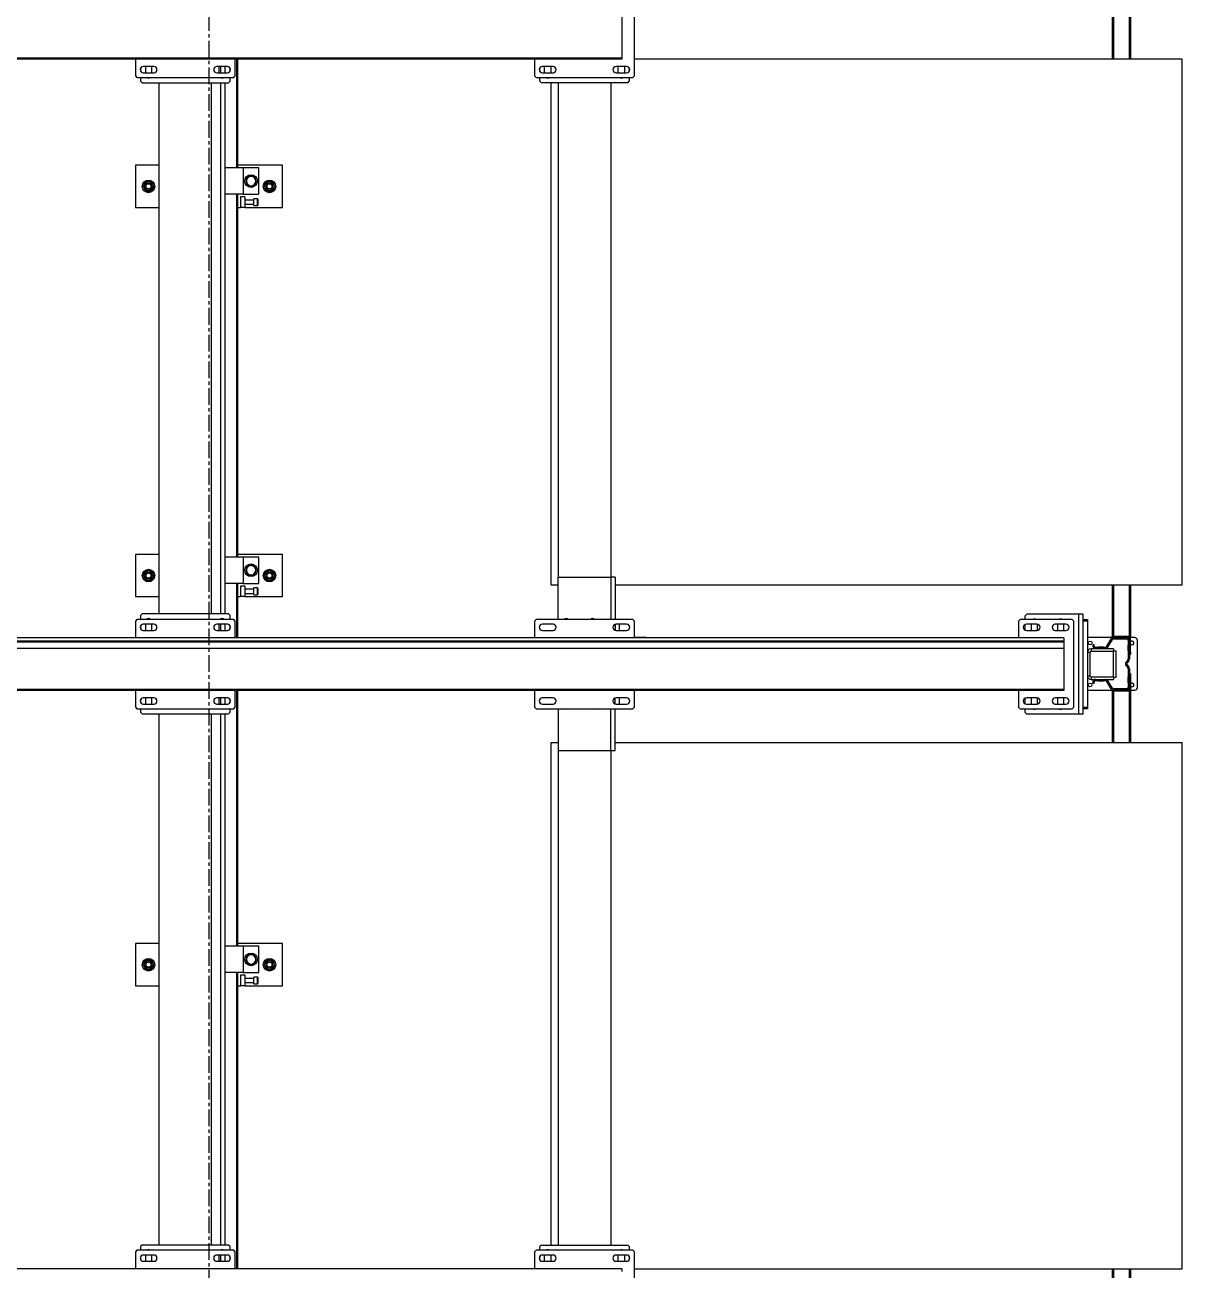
# Model space of a CAD drawing. Header units: millimetres. Extents: x 6622 to 532820, y 3370 to 359312.
# Drawn here: x 458950 to 461150, y 278537 to 280905 of the extents above; entities that cross this region are included whole.
import ezdxf

# ---------------------------------------------------------------- set-up
doc = ezdxf.new("R2010")
doc.units = ezdxf.units.MM
doc.linetypes.add('CENTER', pattern=[50.8, 31.75, -6.35, 6.35, -6.35])

# ---------------------------------------------------------------- blocks, each defined once
blk = doc.blocks.new('A$C6F3A12F4')
at = {"color": 2, "linetype": 'Continuous', "lineweight": 25}
for p, q in [((33785.2, 3700), (33785.2, 2659)), ((34785.2, 3700), (33785.2, 3700)), ((34785.2, 2622.1), (34785.2, 3700)), ((35085.2, 3700), (35085.2, 2622.1)), ((36085.2, 3700), (35085.2, 3700)), ((36085.2, 2659), (36085.2, 3700)), ((33685.2, 3602), (33785.2, 3602)), ((33685.2, 3599.5), (33785.2, 3599.5)), ((34785.2, 3602), (34883.2, 3602)), ((34785.2, 3599.5), (34883.2, 3599.5)), ((34883.2, 3599.5), (34883.2, 3602)), ((34883.2, 3599), (34883.2, 3599.5)), ((34885.2, 3599), (34883.2, 3599)), ((34883.2, 3599), (34883.2, 3572)), ((34885.2, 3610), (34885.2, 3601.8)), ((34885.2, 3599), (34885.2, 3594.5)), ((34886.2, 3602), (34886.2, 3600)), ((34912.2, 3602), (34886.2, 3602)), ((34890.7, 3600), (34886.2, 3600)), ((34980.2, 3615), (34890.2, 3615)), ((34890.7, 3600), (34890.7, 3597.5)), ((34890.7, 3600), (34899.8, 3600)), ((34899.8, 3600), (34899.8, 3597.5)), ((34910.6, 3600), (34899.8, 3600)), ((34910.6, 3600), (34925.8, 3600)), ((34910.6, 3597.5), (34910.6, 3600)), ((34912.2, 3600), (34912.2, 3602)), ((34912.2, 3602), (34917.2, 3602)), ((34917.2, 3602), (34917.2, 3600)), ((34925.8, 3597.5), (34925.8, 3600)), ((34944.6, 3600), (34944.6, 3597.5)), ((34944.6, 3600), (34959.8, 3600)), ((34953.2, 3600), (34953.2, 3602)), ((34953.2, 3602), (34958.2, 3602)), ((34958.2, 3602), (34958.2, 3600)), ((34958.2, 3602), (34984.2, 3602)), ((34959.8, 3600), (34959.8, 3597.5)), ((34970.6, 3600), (34959.8, 3600)), ((34970.6, 3597.5), (34970.6, 3600)), ((34970.6, 3600), (34979.7, 3600)), ((34979.7, 3600), (34984.2, 3600)), ((34979.7, 3597.5), (34979.7, 3600)), ((34984.2, 3600), (34984.2, 3602)), ((34985.2, 3601.8), (34985.2, 3610)), ((34987.2, 3599), (34985.2, 3599)), ((34985.2, 3599), (34985.2, 3594.5)), ((34987.2, 3599.5), (34987.2, 3602)), ((34987.2, 3602), (35085.2, 3602)), ((34987.2, 3599), (34987.2, 3599.5)), ((34987.2, 3599.5), (35085.2, 3599.5)), ((34987.2, 3599), (34987.2, 3572)), ((36085.2, 3602), (36185.2, 3602)), ((36085.2, 3599.5), (36185.2, 3599.5)), ((34887.7, 3594.5), (34885.2, 3594.5)), ((34885.2, 3570.1), (34885.2, 3594.5)), ((34887.7, 3570.1), (34887.7, 3594.5)), ((34890.7, 3597.5), (34899.8, 3597.5)), ((34910.6, 3597.5), (34899.8, 3597.5)), ((34910.6, 3597.5), (34925.8, 3597.5)), ((34929.2, 3598.8), (34927.6, 3596.8)), ((34927.6, 3596.8), (34931.8, 3593.5)), ((34929.2, 3598.8), (34933.3, 3595.5)), ((34931.8, 3593.5), (34933.3, 3595.5)), ((34937.1, 3595.5), (34941.2, 3598.8)), ((34937.1, 3595.5), (34938.6, 3593.5)), ((34938.6, 3593.5), (34942.8, 3596.8)), ((34942.8, 3596.8), (34941.2, 3598.8)), ((34944.6, 3597.5), (34959.8, 3597.5)), ((34970.6, 3597.5), (34959.8, 3597.5)), ((34970.6, 3597.5), (34979.7, 3597.5)), ((34985.2, 3594.5), (34982.7, 3594.5)), ((34982.7, 3594.5), (34982.7, 3570.1)), ((34985.2, 3594.5), (34985.2, 3570.1)), ((33685.2, 3569.5), (33785.2, 3569.5)), ((33685.2, 3567), (33785.2, 3567)), ((34785.2, 3569.5), (34883.2, 3569.5)), ((34785.2, 3567), (34883.2, 3567)), ((34883.2, 3572), (34885.2, 3572)), ((34883.2, 3567), (34883.2, 3572)), ((34885.2, 3567), (34883.2, 3567)), ((34885.2, 3570.1), (34885.2, 3567)), ((34885.2, 3570.1), (34887.7, 3570.1)), ((34885.2, 3567), (34885.2, 3520)), ((34889.1, 3567.5), (34887.8, 3565.4)), ((34901.8, 3556.9), (34887.8, 3565.4)), ((34903.1, 3559), (34889.1, 3567.5)), ((34901.8, 3556.9), (34903.1, 3559)), ((34905.7, 3554.3), (34903.2, 3554.3)), ((34903.2, 3550.3), (34903.2, 3554.3)), ((34905.7, 3550.3), (34905.7, 3554.3)), ((34906.7, 3569.9), (34911.7, 3569.9)), ((34906.7, 3569.9), (34906.7, 3526.9)), ((34910.7, 3569.9), (34910.7, 3574.9)), ((34960.7, 3574.9), (34910.7, 3574.9)), ((34960.7, 3569.9), (34910.7, 3569.9)), ((34911.7, 3569.9), (34911.7, 3526.9)), ((34959.7, 3526.9), (34959.7, 3569.9)), ((34959.7, 3569.9), (34964.7, 3569.9)), ((34960.7, 3569.9), (34960.7, 3574.9)), ((34964.7, 3526.9), (34964.7, 3569.9)), ((34967.2, 3554.3), (34964.7, 3554.3)), ((34967.2, 3554.3), (34967.2, 3550.3)), ((34981.3, 3567.5), (34967.3, 3559)), ((34967.3, 3559), (34968.6, 3556.9)), ((34982.6, 3565.4), (34968.6, 3556.9)), ((34982.6, 3565.4), (34981.3, 3567.5)), ((34982.7, 3570.1), (34985.2, 3570.1)), ((34985.2, 3572), (34987.2, 3572)), ((34985.2, 3567), (34985.2, 3570.1)), ((34987.2, 3567), (34985.2, 3567)), ((34985.2, 3520), (34985.2, 3567)), ((34987.2, 3572), (34987.2, 3567)), ((34987.2, 3569.5), (35085.2, 3569.5)), ((34987.2, 3567), (35085.2, 3567)), ((36085.2, 3569.5), (36185.2, 3569.5)), ((36085.2, 3567), (36185.2, 3567)), ((34898.2, 3532.5), (34900.2, 3532.5)), ((34898.2, 3530), (34898.2, 3532.5)), ((34898.2, 3530), (34900.2, 3530)), ((34900.2, 3530), (34900.2, 3532.5)), ((34905.7, 3550.3), (34903.2, 3550.3)), ((34903.2, 3550.3), (34903.2, 3539.5)), ((34903.2, 3539.5), (34905.7, 3539.5)), ((34903.2, 3535.5), (34903.2, 3539.5)), ((34903.2, 3535.5), (34905.7, 3535.5)), ((34905.7, 3550.3), (34905.7, 3539.5)), ((34905.7, 3535.5), (34905.7, 3539.5)), ((34967.2, 3550.3), (34964.7, 3550.3)), ((34964.7, 3539.5), (34967.2, 3539.5)), ((34964.7, 3535.5), (34967.2, 3535.5)), ((34967.2, 3539.5), (34967.2, 3550.3)), ((34967.2, 3539.5), (34967.2, 3535.5)), ((34970.2, 3532.5), (34970.2, 3530)), ((34970.2, 3532.5), (34972.2, 3532.5)), ((34970.2, 3530), (34972.2, 3530)), ((34972.2, 3532.5), (34972.2, 3530)), ((35030.7, 3511.9), (34840.7, 3511.9)), ((34840.7, 3511.9), (34840.7, 3503.9)), ((34850.7, 3511.9), (34850.7, 3519.9)), ((34850.7, 3519.9), (34853.7, 3519.9)), ((34853.7, 3519.9), (34853.7, 3511.9)), ((34853.7, 3519.9), (35017.7, 3519.9)), ((34906.7, 3526.9), (34911.7, 3526.9)), ((34913.7, 3524.9), (34913.7, 3519.9)), ((34913.7, 3524.9), (34957.7, 3524.9)), ((34957.7, 3519.9), (34957.7, 3524.9)), ((34959.7, 3526.9), (34964.7, 3526.9)), ((35017.7, 3511.9), (35017.7, 3519.9)), ((35017.7, 3519.9), (35020.7, 3519.9)), ((35020.7, 3519.9), (35020.7, 3511.9)), ((35030.7, 3511.9), (35030.7, 3503.9)), ((34840.7, 3503.9), (34840.7, 3404.9)), ((35030.7, 3503.9), (34840.7, 3503.9)), ((34853.7, 3494), (34850.7, 3491)), ((34850.7, 3491), (34850.7, 3392)), ((35017.7, 3494), (34853.7, 3494)), ((35020.7, 3491), (35017.7, 3494)), ((35020.7, 3392), (35020.7, 3491)), ((35030.7, 3503.9), (35030.7, 3404.9)), ((34859.7, 3479), (34859.7, 3459)), ((34871.7, 3474.9), (34859.7, 3474.9)), ((34859.7, 3462.9), (34871.7, 3462.9)), ((34871.7, 3459), (34871.7, 3479)), ((34885.7, 3475), (34885.7, 225)), ((34885.7, 3475), (34891.1, 3475)), ((34891.1, 225), (34891.1, 3475)), ((34891.1, 3475), (34893.7, 3475)), ((34893.7, 3475), (34893.7, 225)), ((34893.7, 3475), (34905.7, 3475)), ((34905.7, 3475), (34905.7, 225)), ((34905.7, 3475), (34983.1, 3475)), ((34983.1, 225), (34983.1, 3475)), ((34983.1, 3475), (34985.7, 3475)), ((34985.7, 3475), (34985.7, 225)), ((34999.7, 3479), (34999.7, 3459)), ((35011.7, 3474.9), (34999.7, 3474.9)), ((34999.7, 3462.9), (35011.7, 3462.9)), ((35011.7, 3459), (35011.7, 3479)), ((34859.7, 3424), (34859.7, 3404)), ((34859.7, 3412.9), (34871.7, 3412.9)), ((34871.6, 3424.9), (34859.8, 3424.9)), ((34871.7, 3404), (34871.7, 3424)), ((34999.7, 3424), (34999.7, 3404)), ((34999.7, 3412.9), (35011.7, 3412.9)), ((35011.6, 3424.9), (34999.8, 3424.9)), ((35011.7, 3404), (35011.7, 3424)), ((34840.7, 3404.9), (34843.7, 3401.9)), ((34850.7, 3401.9), (34843.7, 3401.9)), ((34850.7, 3392), (34853.7, 3389)), ((34853.7, 3389), (34885.7, 3389)), ((34871.3, 3401.9), (34860.1, 3401.9)), ((34985.7, 3389), (35017.7, 3389)), ((35011.3, 3401.9), (35000.1, 3401.9)), ((35017.7, 3389), (35020.7, 3392)), ((35027.7, 3401.9), (35020.7, 3401.9)), ((35027.7, 3401.9), (35030.7, 3404.9)), ((34885.2, 2680), (34885.2, 2659)), ((33817.2, 2659), (33653.2, 2659)), ((33820.2, 2656), (33817.2, 2659)), ((33820.2, 2472), (33820.2, 2656)), ((34853.7, 2659), (34850.7, 2656)), ((34850.7, 2656), (34850.7, 2472)), ((34885.7, 2659), (34853.7, 2659)), ((35017.7, 2659), (34985.7, 2659)), ((35020.7, 2656), (35017.7, 2659)), ((35020.7, 2472), (35020.7, 2656)), ((36053.2, 2659), (36050.2, 2656)), ((36050.2, 2656), (36050.2, 2472)), ((36217.2, 2659), (36053.2, 2659)), ((33705.2, 2635), (33782.6, 2635)), ((33782.6, 1065), (33782.6, 2635)), ((33782.6, 2635), (33785.2, 2635)), ((33785.2, 2635), (33785.2, 1065)), ((33799.2, 2644), (33799.2, 2624)), ((33799.2, 2640.1), (33811.2, 2640.1)), ((33802, 2649.1), (33808.4, 2649.1)), ((33811.2, 2624), (33811.2, 2644)), ((33820.2, 2649.1), (33827.2, 2649.1)), ((33830.2, 2646.1), (33827.2, 2649.1)), ((33830.2, 2646.1), (33830.2, 2482.1)), ((34859.7, 2644), (34859.7, 2624)), ((34859.7, 2630.1), (34871.7, 2630.1)), ((34871.7, 2624), (34871.7, 2644)), ((34999.7, 2644), (34999.7, 2624)), ((34999.7, 2630.1), (35011.7, 2630.1)), ((35011.7, 2624), (35011.7, 2644)), ((36043.2, 2649.1), (36040.2, 2646.1)), ((36040.2, 2482.1), (36040.2, 2646.1)), ((36043.2, 2649.1), (36050.2, 2649.1)), ((36059.2, 2644), (36059.2, 2624)), ((36059.2, 2640.1), (36071.2, 2640.1)), ((36062, 2649.1), (36068.4, 2649.1)), ((36071.2, 2624), (36071.2, 2644)), ((36085.2, 2635), (36085.2, 1065)), ((36085.2, 2635), (36090.6, 2635)), ((33811.2, 2628.1), (33799.2, 2628.1)), ((33830.2, 2614.1), (34770.2, 2614.1)), ((34770.2, 2622.1), (34770.2, 2614.1)), ((34770.2, 2622.1), (34850.7, 2622.1)), ((34770.2, 2514.1), (34770.2, 2614.1)), ((34770.2, 2614.1), (34850.7, 2614.1)), ((34860, 2622.1), (34871.4, 2622.1)), ((35011.4, 2622.1), (35000, 2622.1)), ((35100.2, 2622.1), (35020.7, 2622.1)), ((35100.2, 2614.1), (35020.7, 2614.1)), ((35100.2, 2614.1), (35100.2, 2622.1)), ((35100.2, 2514.1), (35100.2, 2614.1)), ((35100.2, 2614.1), (36040.2, 2614.1)), ((36071.2, 2628.1), (36059.2, 2628.1)), ((33830.2, 2514.1), (34770.2, 2514.1)), ((34850.7, 2514.1), (34770.2, 2514.1)), ((34785.2, 2500), (34785.2, 2514.1)), ((35020.7, 2514.1), (35100.2, 2514.1)), ((35085.2, 2514.1), (35085.2, 2500)), ((35100.2, 2514.1), (36040.2, 2514.1)), ((33799.2, 2504), (33799.2, 2484)), ((33799.2, 2500.1), (33811.2, 2500.1)), ((33799.2, 2500), (33811.2, 2500)), ((33811.2, 2488.1), (33799.2, 2488.1)), ((33811.2, 2484), (33811.2, 2504)), ((33830.2, 2500), (34785.2, 2500)), ((34859.7, 2504), (34859.7, 2484)), ((34871.7, 2484), (34871.7, 2504)), ((34999.7, 2504), (34999.7, 2484)), ((35011.7, 2484), (35011.7, 2504)), ((35085.2, 2500), (36040.2, 2500)), ((36059.2, 2504), (36059.2, 2484)), ((36059.2, 2500.1), (36071.2, 2500.1)), ((36059.2, 2500), (36071.2, 2500)), ((36071.2, 2488.1), (36059.2, 2488.1)), ((36071.2, 2484), (36071.2, 2504)), ((33785.2, 2469), (33817.2, 2469)), ((33808.7, 2479.1), (33801.8, 2479.1)), ((33817.2, 2469), (33820.2, 2472)), ((33827.2, 2479.1), (33820.2, 2479.1)), ((33827.2, 2479.1), (33830.2, 2482.1)), ((34850.7, 2472), (34853.7, 2469)), ((34853.7, 2469), (34885.7, 2469)), ((34985.7, 2469), (35017.7, 2469)), ((35017.7, 2469), (35020.7, 2472)), ((36040.2, 2482.1), (36043.2, 2479.1)), ((36050.2, 2479.1), (36043.2, 2479.1)), ((36050.2, 2472), (36053.2, 2469)), ((36053.2, 2469), (36085.2, 2469)), ((36068.6, 2479.1), (36061.7, 2479.1)), ((33987.2, 1990), (33987.2, 1904)), ((34067.2, 1990), (33987.2, 1990)), ((34067.2, 1918), (34067.2, 1990)), ((34727.2, 1990), (34727.2, 1904)), ((34807.2, 1990), (34727.2, 1990)), ((34807.2, 1918), (34807.2, 1990)), ((35467.2, 1990), (35467.2, 1904)), ((35547.2, 1990), (35467.2, 1990)), ((35547.2, 1918), (35547.2, 1990)), ((34042.2, 1945), (33992.2, 1945)), ((33992.2, 1945), (33992.2, 1915)), ((34036.8, 1965), (34036.2, 1965)), ((34036.6, 1963.2), (34036.2, 1963.2)), ((34036.3, 1962.2), (34036.6, 1963.2)), ((34042.2, 1915), (34042.2, 1945)), ((34050.7, 1942), (34050.7, 1935)), ((34063.7, 1942), (34050.7, 1942)), ((34051.7, 1943), (34062.7, 1943)), ((34063.7, 1935), (34063.7, 1942)), ((34782.2, 1945), (34732.2, 1945)), ((34732.2, 1945), (34732.2, 1915)), ((34776.7, 1965), (34776.2, 1965)), ((34776.6, 1963.2), (34776.2, 1963.2)), ((34776.3, 1962.2), (34776.6, 1963.2)), ((34782.2, 1915), (34782.2, 1945)), ((34790.7, 1942), (34790.7, 1935)), ((34803.7, 1942), (34790.7, 1942)), ((34791.7, 1943), (34802.7, 1943)), ((34803.7, 1935), (34803.7, 1942)), ((35522.2, 1945), (35472.2, 1945)), ((35472.2, 1945), (35472.2, 1915)), ((35516.8, 1965), (35516.2, 1965)), ((35516.6, 1963.2), (35516.2, 1963.2)), ((35516.3, 1962.2), (35516.6, 1963.2)), ((35522.2, 1915), (35522.2, 1945)), ((35530.7, 1942), (35530.7, 1935)), ((35543.7, 1942), (35530.7, 1942)), ((35531.7, 1943), (35542.7, 1943)), ((35543.7, 1935), (35543.7, 1942)), ((34012.2, 1937.3), (34008, 1934.4)), ((34008.8, 1924.2), (34013.4, 1922)), ((34016.4, 1940.2), (34012.2, 1937.3)), ((34013.4, 1922), (34018, 1919.8)), ((34021, 1938), (34016.4, 1940.2)), ((34018, 1919.8), (34022.2, 1922.7)), ((34025.7, 1935.8), (34021, 1938)), ((34022.2, 1922.7), (34026.4, 1925.6)), ((34026.7, 1930), (34026.1, 1930)), ((34026.6, 1928.2), (34026.2, 1928.2)), ((34026.4, 1927.4), (34026.6, 1928.2)), ((34047.2, 1918), (34047.2, 1910)), ((34047.2, 1918), (34067.2, 1918)), ((34063.7, 1935), (34050.7, 1935)), ((34053.2, 1935), (34053.2, 1918)), ((34061.2, 1918), (34061.2, 1935)), ((34067.2, 1918), (34067.2, 1910)), ((34752.2, 1937.3), (34748, 1934.4)), ((34748.7, 1924.2), (34753.4, 1922)), ((34756.4, 1940.2), (34752.2, 1937.3)), ((34753.4, 1922), (34758, 1919.8)), ((34761, 1938), (34756.4, 1940.2)), ((34758, 1919.8), (34762.2, 1922.7)), ((34765.6, 1935.8), (34761, 1938)), ((34762.2, 1922.7), (34766.4, 1925.6)), ((34766.8, 1930), (34766.1, 1930)), ((34766.6, 1928.2), (34766.2, 1928.2)), ((34766.4, 1927.4), (34766.6, 1928.2)), ((34787.2, 1918), (34787.2, 1910)), ((34787.2, 1918), (34807.2, 1918)), ((34803.7, 1935), (34790.7, 1935)), ((34793.2, 1935), (34793.2, 1918)), ((34801.2, 1918), (34801.2, 1935)), ((34807.2, 1918), (34807.2, 1910)), ((35492.2, 1937.3), (35488, 1934.4)), ((35488.8, 1924.2), (35493.4, 1922)), ((35496.4, 1940.2), (35492.2, 1937.3)), ((35493.4, 1922), (35498, 1919.8)), ((35501, 1938), (35496.4, 1940.2)), ((35498, 1919.8), (35502.2, 1922.7)), ((35505.7, 1935.8), (35501, 1938)), ((35502.2, 1922.7), (35506.4, 1925.6)), ((35506.7, 1930), (35506.1, 1930)), ((35506.6, 1928.2), (35506.2, 1928.2)), ((35506.4, 1927.4), (35506.6, 1928.2)), ((35527.2, 1918), (35527.2, 1910)), ((35527.2, 1918), (35547.2, 1918)), ((35543.7, 1935), (35530.7, 1935)), ((35533.2, 1935), (35533.2, 1918)), ((35541.2, 1918), (35541.2, 1935)), ((35547.2, 1918), (35547.2, 1910)), ((33785.2, 1904), (33992.2, 1904)), ((33992.2, 1902.7), (33785.2, 1902.7)), ((33817.2, 1900), (33785.2, 1900)), ((33820.2, 1897), (33817.2, 1900)), ((33820.2, 1713), (33820.2, 1897)), ((33992.2, 1915), (33992.2, 1880.2)), ((33992.2, 1915), (34042.2, 1915)), ((34042.2, 1915), (34042.2, 1880.2)), ((34042.2, 1904), (34732.2, 1904)), ((34732.2, 1902.7), (34042.2, 1902.7)), ((34047.2, 1910), (34067.2, 1910)), ((34067.2, 1904), (34067.2, 1910)), ((34732.2, 1915), (34732.2, 1880.2)), ((34732.2, 1915), (34782.2, 1915)), ((34782.2, 1915), (34782.2, 1880.2)), ((34782.2, 1904), (34885.7, 1904)), ((34885.7, 1902.7), (34782.2, 1902.7)), ((34787.2, 1910), (34807.2, 1910)), ((34807.2, 1904), (34807.2, 1910)), ((34853.7, 1900), (34850.7, 1897)), ((34850.7, 1897), (34850.7, 1713)), ((34885.7, 1900), (34853.7, 1900)), ((34985.7, 1904), (35472.2, 1904)), ((35472.2, 1902.7), (34985.7, 1902.7)), ((35017.7, 1900), (34985.7, 1900)), ((35020.7, 1897), (35017.7, 1900)), ((35020.7, 1713), (35020.7, 1897)), ((35472.2, 1915), (35472.2, 1880.2)), ((35472.2, 1915), (35522.2, 1915)), ((35522.2, 1915), (35522.2, 1880.2)), ((35522.2, 1904), (36085.2, 1904)), ((36085.2, 1902.7), (35522.2, 1902.7)), ((35527.2, 1910), (35547.2, 1910)), ((35547.2, 1904), (35547.2, 1910)), ((36053.2, 1900), (36050.2, 1897)), ((36050.2, 1897), (36050.2, 1713)), ((36085.2, 1900), (36053.2, 1900)), ((33799.2, 1885), (33799.2, 1865)), ((33811.2, 1881), (33799.2, 1881)), ((33799.2, 1880.2), (33811.2, 1880.2)), ((33811.2, 1872.8), (33799.2, 1872.8)), ((33808.5, 1890), (33801.9, 1890)), ((33811.2, 1865), (33811.2, 1885)), ((33827.2, 1890), (33820.2, 1890)), ((33820.8, 1872.8), (33820.2, 1872.8)), ((33830.2, 1887), (33827.2, 1890)), ((33830.2, 1723), (33830.2, 1887)), ((33830.2, 1880.2), (34840.2, 1880.2)), ((34840.2, 1872.8), (33830.2, 1872.8)), ((34843.2, 1890), (34840.2, 1887)), ((34840.2, 1887), (34840.2, 1723)), ((34850.7, 1890), (34843.2, 1890)), ((34850.7, 1872.8), (34849.6, 1872.8)), ((34859.7, 1885), (34859.7, 1865)), ((34871.7, 1881), (34859.7, 1881)), ((34859.7, 1880.2), (34871.7, 1880.2)), ((34871.7, 1872.8), (34859.7, 1872.8)), ((34869, 1890), (34862.4, 1890)), ((34871.7, 1865), (34871.7, 1885)), ((34999.7, 1885), (34999.7, 1865)), ((35011.7, 1881), (34999.7, 1881)), ((34999.7, 1880.2), (35011.7, 1880.2)), ((35011.7, 1872.8), (34999.7, 1872.8)), ((35009, 1890), (35002.4, 1890)), ((35011.7, 1865), (35011.7, 1885)), ((35027.2, 1890), (35020.7, 1890)), ((35020.8, 1872.8), (35020.7, 1872.8)), ((35030.2, 1887), (35027.2, 1890)), ((35030.2, 1723), (35030.2, 1887)), ((35030.2, 1880.2), (36040.2, 1880.2)), ((36040.2, 1872.8), (35030.2, 1872.8)), ((36043.2, 1890), (36040.2, 1887)), ((36040.2, 1887), (36040.2, 1723)), ((36050.2, 1890), (36043.2, 1890)), ((36050.2, 1872.8), (36049.6, 1872.8)), ((36059.2, 1885), (36059.2, 1865)), ((36071.2, 1881), (36059.2, 1881)), ((36059.2, 1880.2), (36071.2, 1880.2)), ((36071.2, 1872.8), (36059.2, 1872.8)), ((36068.5, 1890), (36061.9, 1890)), ((36071.2, 1865), (36071.2, 1885)), ((33799.2, 1869), (33811.2, 1869)), ((34840.2, 1855), (33830.2, 1855)), ((34859.7, 1869), (34871.7, 1869)), ((34999.7, 1869), (35011.7, 1869)), ((36040.2, 1855), (35030.2, 1855)), ((36059.2, 1869), (36071.2, 1869)), ((34840.2, 1755), (33830.2, 1755)), ((33987.2, 1755), (33987.2, 1710)), ((34067.2, 1710), (34067.2, 1755)), ((34727.2, 1755), (34727.2, 1710)), ((34807.2, 1710), (34807.2, 1755)), ((36040.2, 1755), (35030.2, 1755)), ((35467.2, 1755), (35467.2, 1710)), ((35547.2, 1710), (35547.2, 1755)), ((33799.2, 1745), (33799.2, 1725)), ((33811.2, 1741), (33799.2, 1741)), ((33799.2, 1729), (33811.2, 1729)), ((33811.2, 1725), (33811.2, 1745)), ((34036.8, 1735), (34036.2, 1735)), ((34036.6, 1733.2), (34036.2, 1733.2)), ((34036.3, 1732.2), (34036.6, 1733.2)), ((34776.7, 1735), (34776.2, 1735)), ((34776.6, 1733.2), (34776.2, 1733.2)), ((34776.3, 1732.2), (34776.6, 1733.2)), ((34859.7, 1745), (34859.7, 1725)), ((34871.7, 1741), (34859.7, 1741)), ((34859.7, 1729), (34871.7, 1729)), ((34871.7, 1725), (34871.7, 1745)), ((34999.7, 1745), (34999.7, 1725)), ((35011.7, 1741), (34999.7, 1741)), ((34999.7, 1729), (35011.7, 1729)), ((35011.7, 1725), (35011.7, 1745)), ((35516.8, 1735), (35516.2, 1735)), ((35516.6, 1733.2), (35516.2, 1733.2)), ((35516.3, 1732.2), (35516.6, 1733.2)), ((36059.2, 1745), (36059.2, 1725)), ((36071.2, 1741), (36059.2, 1741)), ((36059.2, 1729), (36071.2, 1729)), ((36071.2, 1725), (36071.2, 1745)), ((33785.2, 1710), (33817.2, 1710)), ((33801.9, 1720), (33808.5, 1720)), ((33817.2, 1710), (33820.2, 1713)), ((33820.2, 1720), (33827.2, 1720)), ((33827.2, 1720), (33830.2, 1723)), ((33987.2, 1710), (34067.2, 1710)), ((34727.2, 1710), (34807.2, 1710)), ((34840.2, 1723), (34843.2, 1720)), ((34843.2, 1720), (34850.7, 1720)), ((34850.7, 1713), (34853.7, 1710)), ((34853.7, 1710), (34885.7, 1710)), ((34862.4, 1720), (34869, 1720)), ((34985.7, 1710), (35017.7, 1710)), ((35002.4, 1720), (35009, 1720)), ((35017.7, 1710), (35020.7, 1713)), ((35020.7, 1720), (35027.2, 1720)), ((35027.2, 1720), (35030.2, 1723)), ((35467.2, 1710), (35547.2, 1710)), ((36040.2, 1723), (36043.2, 1720)), ((36043.2, 1720), (36050.2, 1720)), ((36050.2, 1713), (36053.2, 1710)), ((36053.2, 1710), (36085.2, 1710)), ((36061.9, 1720), (36068.5, 1720))]:
    blk.add_line(p, q, dxfattribs=at)
at = {"color": 2, "linetype": 'Continuous', "lineweight": 25, "flags": 128}
for points in [[(34036.8, 1965), (34036.6, 1966.9), (34036.3, 1967.9)], [(34776.7, 1965), (34776.6, 1966.9), (34776.3, 1967.9)], [(35516.8, 1965), (35516.6, 1966.9), (35516.3, 1967.9)], [(34036.8, 1735), (34036.6, 1736.9), (34036.3, 1737.9)], [(34776.7, 1735), (34776.6, 1736.9), (34776.3, 1737.9)], [(35516.8, 1735), (35516.6, 1736.9), (35516.3, 1737.9)]]:
    blk.add_lwpolyline(points, dxfattribs=at)
at = {"color": 2, "linetype": 'Continuous', "lineweight": 25}
for centre, radius in [((34895.2, 3525), 3.5), ((34975.2, 3525), 3.5), ((34027.2, 1965), 12), ((34027.2, 1965), 8.62), ((34027.2, 1965), 6), ((34027.2, 1965), 5), ((34767.2, 1965), 12), ((34767.2, 1965), 8.62), ((34767.2, 1965), 6), ((34767.2, 1965), 5), ((35507.2, 1965), 12), ((35507.2, 1965), 8.62), ((35507.2, 1965), 6), ((35507.2, 1965), 5), ((34017.2, 1930), 12), ((34757.2, 1930), 12), ((35497.2, 1930), 12), ((34027.2, 1735), 12), ((34027.2, 1735), 8.62), ((34027.2, 1735), 6), ((34027.2, 1735), 5), ((34767.2, 1735), 12), ((34767.2, 1735), 8.62), ((34767.2, 1735), 6), ((34767.2, 1735), 5), ((35507.2, 1735), 12), ((35507.2, 1735), 8.62), ((35507.2, 1735), 6), ((35507.2, 1735), 5)]:
    blk.add_circle(centre, radius, dxfattribs=at)
for centre, radius, start, end in [((34886.2, 3599), 3, 90, 180), ((34890.2, 3610), 5, 90, 180), ((34886.2, 3599), 1, 90, 180), ((34890.7, 3594.5), 5.5, 90, 180), ((34895.2, 3605), 3.5, 301.0027, 180), ((34895.2, 3605), 3.5, 180, 238.9973), ((34925.8, 3594.5), 5.5, 51.3402, 90), ((34944.6, 3594.5), 5.5, 90, 128.6598), ((34975.2, 3605), 3.5, 301.0027, 180), ((34975.2, 3605), 3.5, 180, 238.9973), ((34979.7, 3594.5), 5.5, 0, 90), ((34980.2, 3610), 5, 0, 90), ((34984.2, 3599), 3, 0, 90), ((34984.2, 3599), 1, 0, 90), ((34890.7, 3594.5), 3, 90, 180), ((34925.8, 3594.5), 3, 51.3402, 90), ((34935.2, 3597.8), 5.5, 231.3402, 308.6598), ((34935.2, 3597.8), 3, 231.3402, 308.6598), ((34944.6, 3594.5), 3, 90, 128.6598), ((34979.7, 3594.5), 3, 0, 90), ((34890.7, 3570.1), 5.5, 180, 238.5704), ((34890.7, 3570.1), 3, 180, 238.5704), ((34900.2, 3554.3), 3, 0, 58.5704), ((34900.2, 3554.3), 5.5, 0, 58.5704), ((34970.2, 3554.3), 5.5, 121.4296, 180), ((34970.2, 3554.3), 3, 121.4296, 180), ((34979.7, 3570.1), 3, 301.4296, 0), ((34979.7, 3570.1), 5.5, 301.4296, 0), ((34900.2, 3535.5), 5.5, 270, 0), ((34900.2, 3535.5), 3, 270, 0), ((34970.2, 3535.5), 5.5, 180, 270), ((34970.2, 3535.5), 3, 180, 270), ((34913.7, 3526.9), 7, 180, 270), ((34913.7, 3526.9), 2, 180, 270), ((34957.7, 3526.9), 2, 270, 0), ((34957.7, 3526.9), 7, 270, 0), ((34865.7, 3479), 6, 0, 180), ((35005.7, 3479), 6, 0, 180), ((34855.7, 3468.9), 6, 146.4427, 213.5573), ((34865.7, 3459), 6, 180, 0), ((35005.7, 3459), 6, 180, 0), ((35015.7, 3468.9), 6, 326.4427, 33.5573), ((34855.7, 3418.9), 6, 146.4427, 213.5573), ((34865.7, 3424), 6, 0, 180), ((35005.7, 3424), 6, 0, 180), ((35015.7, 3418.9), 6, 326.4427, 33.5573), ((34865.7, 3404), 6, 180, 0), ((35005.7, 3404), 6, 180, 0), ((34890.2, 2680), 5, 154.1581, 180), ((33805.2, 2644), 6, 0, 180), ((33815.2, 2634.1), 6, 326.4427, 33.5573), ((34865.7, 2644), 6, 0, 180), ((35005.7, 2644), 6, 0, 180), ((36055.2, 2634.1), 6, 146.4427, 213.5573), ((36065.2, 2644), 6, 0, 180), ((33805.2, 2624), 6, 180, 0), ((34865.7, 2624), 6, 180, 0), ((35005.7, 2624), 6, 180, 0), ((36065.2, 2624), 6, 180, 0), ((34855.2, 2579.1), 6, 138.5904, 221.4096), ((35015.2, 2579.1), 6, 336.4435, 23.5565), ((33805.2, 2504), 6, 0, 180), ((34855.2, 2529.1), 6, 138.5904, 221.4096), ((34865.7, 2504), 6, 0, 180), ((35005.7, 2504), 6, 0, 180), ((35015.2, 2529.1), 6, 336.4435, 23.5565), ((36065.2, 2504), 6, 0, 180), ((33815.2, 2494.1), 6, 326.4427, 33.5573), ((36055.2, 2494.1), 6, 146.4427, 213.5573), ((33805.2, 2484), 6, 180, 0), ((34865.7, 2484), 6, 180, 0), ((35005.7, 2484), 6, 180, 0), ((36065.2, 2484), 6, 180, 0), ((34027.2, 1965), 9.55, 221.2996, 256.7088), ((34027.2, 1965), 9.55, 349.1982, 0), ((34051.7, 1942), 1, 90, 180), ((34062.7, 1942), 1, 0, 90), ((34767.2, 1965), 9.55, 221.2996, 256.7088), ((34767.2, 1965), 9.55, 349.1982, 0), ((34791.7, 1942), 1, 90, 180), ((34802.7, 1942), 1, 0, 90), ((35507.2, 1965), 9.55, 221.2996, 256.7088), ((35507.2, 1965), 9.55, 349.1982, 0), ((35531.7, 1942), 1, 90, 180), ((35542.7, 1942), 1, 0, 90), ((34017.2, 1930), 9.55, 165.3637, 203.9741), ((34017.2, 1930), 8.86, 124.3653, 184.3653), ((34017.2, 1930), 8.87, 184.3653, 244.3653), ((34017.2, 1930), 9.55, 104.5207, 143.3519), ((34017.2, 1930), 9.55, 224.4516, 265.4367), ((34017.2, 1930), 8.86, 64.3653, 124.3653), ((34017.2, 1930), 8.87, 244.3653, 304.3653), ((34017.2, 1930), 9.55, 42.9611, 84.8708), ((34017.2, 1930), 9.55, 283.449, 324.061), ((34017.2, 1930), 8.86, 4.3653, 64.3653), ((34017.2, 1930), 8.87, 304.3653, 4.3653), ((34017.2, 1930), 9.55, 0, 24.9691), ((34017.2, 1930), 9.55, 349.1982, 0), ((34757.2, 1930), 9.55, 165.3637, 203.9741), ((34757.2, 1930), 8.86, 124.3653, 184.3653), ((34757.2, 1930), 8.86, 184.3653, 244.3653), ((34757.2, 1930), 9.55, 104.5207, 143.3519), ((34757.2, 1930), 9.55, 224.4516, 265.4367), ((34757.2, 1930), 8.87, 64.3653, 124.3653), ((34757.2, 1930), 8.86, 244.3653, 304.3653), ((34757.2, 1930), 9.55, 42.9611, 84.8708), ((34757.2, 1930), 9.55, 283.449, 324.061), ((34757.2, 1930), 8.87, 4.3653, 64.3653), ((34757.2, 1930), 8.87, 304.3653, 4.3653), ((34757.2, 1930), 9.55, 0, 24.9691), ((34757.2, 1930), 9.55, 349.1982, 0), ((35497.2, 1930), 9.55, 165.3637, 203.9741), ((35497.2, 1930), 8.87, 124.3653, 184.3653), ((35497.2, 1930), 8.87, 184.3653, 244.3653), ((35497.2, 1930), 9.55, 104.5207, 143.3519), ((35497.2, 1930), 9.55, 224.4516, 265.4367), ((35497.2, 1930), 8.86, 64.3653, 124.3653), ((35497.2, 1930), 8.87, 244.3653, 304.3653), ((35497.2, 1930), 9.55, 42.9611, 84.8708), ((35497.2, 1930), 9.55, 283.449, 324.061), ((35497.2, 1930), 8.86, 4.3653, 64.3653), ((35497.2, 1930), 8.87, 304.3653, 4.3653), ((35497.2, 1930), 9.55, 0, 24.9691), ((35497.2, 1930), 9.55, 349.1982, 0), ((33805.2, 1885), 6, 0, 180), ((33815.2, 1875), 6, 326.4427, 33.5573), ((34855.2, 1875), 6, 138.5904, 221.4096), ((34865.7, 1885), 6, 0, 180), ((35005.7, 1885), 6, 0, 180), ((35015.2, 1875), 6, 336.4435, 23.5565), ((36055.2, 1875), 6, 146.4427, 213.5573), ((36065.2, 1885), 6, 0, 180), ((33805.2, 1865), 6, 180, 0), ((34865.7, 1865), 6, 180, 0), ((35005.7, 1865), 6, 180, 0), ((36065.2, 1865), 6, 180, 0), ((33805.2, 1745), 6, 0, 180), ((33815.2, 1735), 6, 326.4427, 33.5573), ((34027.2, 1735), 9.55, 221.2996, 256.7088), ((34027.2, 1735), 9.55, 349.1982, 0), ((34767.2, 1735), 9.55, 221.2996, 256.7088), ((34767.2, 1735), 9.55, 349.1982, 0), ((34855.2, 1735), 6, 138.5904, 221.4096), ((34865.7, 1745), 6, 0, 180), ((35005.7, 1745), 6, 0, 180), ((35015.2, 1735), 6, 336.4435, 23.5565), ((35507.2, 1735), 9.55, 221.2996, 256.7088), ((35507.2, 1735), 9.55, 349.1982, 0), ((36055.2, 1735), 6, 146.4427, 213.5573), ((36065.2, 1745), 6, 0, 180), ((33805.2, 1725), 6, 180, 0), ((34865.7, 1725), 6, 180, 0), ((35005.7, 1725), 6, 180, 0), ((36065.2, 1725), 6, 180, 0)]:
    blk.add_arc(centre, radius, start, end, dxfattribs=at)
for points, knots in [([(34027.2, 1975.4), (34026.4, 1974.9), (34024.8, 1974), (34022.5, 1972.7), (34020.3, 1971.4), (34018.9, 1970.6), (34018.2, 1970.2)], [0, 0, 0, 0, 0.264655, 0.534831, 0.765327, 1, 1, 1, 1]), ([(34018.2, 1970.2), (34018.2, 1969.8), (34018.2, 1968.5), (34018.2, 1966.2), (34018.2, 1963.2), (34018.2, 1961.1), (34018.2, 1959.8)], [0, 0, 0, 0, 0.131003, 0.38054, 0.636178, 1, 1, 1, 1]), ([(34036.2, 1970.2), (34035.4, 1970.6), (34033.8, 1971.6), (34031.5, 1972.9), (34029.3, 1974.2), (34027.9, 1975), (34027.2, 1975.4)], [0, 0, 0, 0, 0.264347, 0.534834, 0.765328, 1, 1, 1, 1]), ([(34036.2, 1959.8), (34036.2, 1961.1), (34036.2, 1963.2), (34036.2, 1966.2), (34036.2, 1968.4), (34036.2, 1969.8), (34036.2, 1970.2)], [0, 0, 0, 0, 0.363821, 0.613049, 0.868997, 1, 1, 1, 1]), ([(34767.2, 1975.4), (34766.4, 1974.9), (34764.8, 1974), (34762.5, 1972.7), (34760.3, 1971.4), (34758.9, 1970.6), (34758.2, 1970.2)], [0, 0, 0, 0, 0.264572, 0.534976, 0.7654, 1, 1, 1, 1]), ([(34758.2, 1970.2), (34758.2, 1969.8), (34758.2, 1968.5), (34758.2, 1966.2), (34758.2, 1963.2), (34758.2, 1961.1), (34758.2, 1959.8)], [0, 0, 0, 0, 0.131003, 0.38054, 0.636178, 1, 1, 1, 1]), ([(34776.2, 1970.2), (34775.4, 1970.6), (34773.8, 1971.6), (34771.5, 1972.9), (34769.3, 1974.2), (34767.9, 1975), (34767.2, 1975.4)], [0, 0, 0, 0, 0.2646547, 0.5351432, 0.7653269, 1, 1, 1, 1]), ([(34776.2, 1959.8), (34776.2, 1961.1), (34776.2, 1963.2), (34776.2, 1966.2), (34776.2, 1968.4), (34776.2, 1969.8), (34776.2, 1970.2)], [0, 0, 0, 0, 0.363821, 0.613049, 0.868997, 1, 1, 1, 1]), ([(35507.2, 1975.4), (35506.4, 1974.9), (35504.8, 1974), (35502.5, 1972.7), (35500.3, 1971.4), (35498.9, 1970.6), (35498.2, 1970.2)], [0, 0, 0, 0, 0.264655, 0.534831, 0.765327, 1, 1, 1, 1]), ([(35498.2, 1970.2), (35498.2, 1969.8), (35498.2, 1968.5), (35498.2, 1966.2), (35498.2, 1963.2), (35498.2, 1961.1), (35498.2, 1959.8)], [0, 0, 0, 0, 0.131003, 0.38054, 0.636178, 1, 1, 1, 1]), ([(35516.2, 1970.2), (35515.4, 1970.6), (35513.8, 1971.6), (35511.5, 1972.9), (35509.3, 1974.2), (35507.9, 1975), (35507.2, 1975.4)], [0, 0, 0, 0, 0.264572, 0.534976, 0.7654, 1, 1, 1, 1]), ([(35516.2, 1959.8), (35516.2, 1961.1), (35516.2, 1963.2), (35516.2, 1966.2), (35516.2, 1968.4), (35516.2, 1969.8), (35516.2, 1970.2)], [0, 0, 0, 0, 0.363821, 0.613049, 0.868997, 1, 1, 1, 1]), ([(34018.2, 1959.8), (34019, 1959.4), (34020.6, 1958.4), (34022.9, 1957.1), (34025.1, 1955.8), (34026.5, 1955), (34027.2, 1954.6)], [0, 0, 0, 0, 0.264655, 0.534831, 0.765327, 1, 1, 1, 1]), ([(34027.2, 1954.6), (34028, 1955.1), (34029.6, 1956), (34031.9, 1957.3), (34034.1, 1958.6), (34035.5, 1959.4), (34036.2, 1959.8)], [0, 0, 0, 0, 0.2646547, 0.5351428, 0.7653269, 1, 1, 1, 1]), ([(34758.2, 1959.8), (34759, 1959.4), (34760.6, 1958.4), (34762.9, 1957.1), (34765.1, 1955.8), (34766.5, 1955), (34767.2, 1954.6)], [0, 0, 0, 0, 0.264572, 0.534976, 0.7654, 1, 1, 1, 1]), ([(34767.2, 1954.6), (34768, 1955.1), (34769.6, 1956), (34771.9, 1957.3), (34774.1, 1958.6), (34775.5, 1959.4), (34776.2, 1959.8)], [0, 0, 0, 0, 0.264655, 0.534831, 0.765327, 1, 1, 1, 1]), ([(35498.2, 1959.8), (35499, 1959.4), (35500.6, 1958.4), (35502.9, 1957.1), (35505.1, 1955.8), (35506.5, 1955), (35507.2, 1954.6)], [0, 0, 0, 0, 0.264655, 0.534831, 0.765327, 1, 1, 1, 1]), ([(35507.2, 1954.6), (35508, 1955.1), (35509.6, 1956), (35511.9, 1957.3), (35514.1, 1958.6), (35515.5, 1959.4), (35516.2, 1959.8)], [0, 0, 0, 0, 0.264572, 0.534976, 0.7654, 1, 1, 1, 1]), ([(34008, 1934.4), (34008, 1934), (34008.1, 1932.3), (34008.3, 1930.6), (34008.4, 1929.3)], [0, 0, 0, 0, 0.253073, 1, 1, 1, 1]), ([(34008.4, 1929.3), (34008.5, 1927.7), (34008.6, 1925.9), (34008.7, 1924.3), (34008.8, 1924.2)], [0, 0, 0, 0, 0.97299, 1, 1, 1, 1]), ([(34026, 1930.7), (34025.9, 1932), (34025.8, 1933.7), (34025.7, 1935.4), (34025.7, 1935.8)], [0, 0, 0, 0, 0.746966, 1, 1, 1, 1]), ([(34026.4, 1925.6), (34026.4, 1925.6), (34026.3, 1927.3), (34026.2, 1929), (34026, 1930.7)], [0, 0, 0, 0, 0.0270117, 1, 1, 1, 1]), ([(34748, 1934.4), (34748, 1934), (34748.1, 1932.3), (34748.3, 1930.6), (34748.4, 1929.3)], [0, 0, 0, 0, 0.253088, 1, 1, 1, 1]), ([(34748.4, 1929.3), (34748.5, 1927.7), (34748.6, 1925.9), (34748.7, 1924.3), (34748.7, 1924.2)], [0, 0, 0, 0, 0.97299, 1, 1, 1, 1]), ([(34766, 1930.7), (34765.9, 1932), (34765.8, 1933.7), (34765.7, 1935.4), (34765.6, 1935.8)], [0, 0, 0, 0, 0.746911, 1, 1, 1, 1]), ([(34766.4, 1925.6), (34766.4, 1925.6), (34766.3, 1927.3), (34766.2, 1929), (34766, 1930.7)], [0, 0, 0, 0, 0.02701, 1, 1, 1, 1]), ([(35488, 1934.4), (35488, 1934), (35488.1, 1932.3), (35488.3, 1930.6), (35488.4, 1929.3)], [0, 0, 0, 0, 0.253032, 1, 1, 1, 1]), ([(35488.4, 1929.3), (35488.5, 1927.7), (35488.6, 1925.9), (35488.7, 1924.3), (35488.8, 1924.2)], [0, 0, 0, 0, 0.97299, 1, 1, 1, 1]), ([(35506, 1930.7), (35505.9, 1932), (35505.8, 1933.7), (35505.7, 1935.4), (35505.7, 1935.8)], [0, 0, 0, 0, 0.746911, 1, 1, 1, 1]), ([(35506.4, 1925.6), (35506.4, 1925.6), (35506.3, 1927.3), (35506.2, 1929), (35506, 1930.7)], [0, 0, 0, 0, 0.0270117, 1, 1, 1, 1]), ([(34027.2, 1745.4), (34026.4, 1744.9), (34024.8, 1744), (34022.5, 1742.7), (34020.3, 1741.4), (34018.9, 1740.6), (34018.2, 1740.2)], [0, 0, 0, 0, 0.264655, 0.534831, 0.765327, 1, 1, 1, 1]), ([(34018.2, 1740.2), (34018.2, 1739.8), (34018.2, 1738.5), (34018.2, 1736.2), (34018.2, 1733.2), (34018.2, 1731.1), (34018.2, 1729.8)], [0, 0, 0, 0, 0.1310035, 0.3805405, 0.636178, 1, 1, 1, 1]), ([(34018.2, 1729.8), (34019, 1729.4), (34020.6, 1728.4), (34022.9, 1727.1), (34025.1, 1725.8), (34026.5, 1725), (34027.2, 1724.6)], [0, 0, 0, 0, 0.264655, 0.534831, 0.765327, 1, 1, 1, 1]), ([(34036.2, 1740.2), (34035.4, 1740.6), (34033.8, 1741.6), (34031.5, 1742.9), (34029.3, 1744.2), (34027.9, 1745), (34027.2, 1745.4)], [0, 0, 0, 0, 0.264347, 0.534834, 0.765328, 1, 1, 1, 1]), ([(34027.2, 1724.6), (34028, 1725.1), (34029.6, 1726), (34031.9, 1727.3), (34034.1, 1728.6), (34035.5, 1729.4), (34036.2, 1729.8)], [0, 0, 0, 0, 0.2646547, 0.5351428, 0.7653269, 1, 1, 1, 1]), ([(34036.2, 1729.8), (34036.2, 1731.1), (34036.2, 1733.2), (34036.2, 1736.2), (34036.2, 1738.4), (34036.2, 1739.8), (34036.2, 1740.2)], [0, 0, 0, 0, 0.363821, 0.613048, 0.868997, 1, 1, 1, 1]), ([(34767.2, 1745.4), (34766.4, 1744.9), (34764.8, 1744), (34762.5, 1742.7), (34760.3, 1741.4), (34758.9, 1740.6), (34758.2, 1740.2)], [0, 0, 0, 0, 0.264572, 0.534976, 0.7654, 1, 1, 1, 1]), ([(34758.2, 1740.2), (34758.2, 1739.8), (34758.2, 1738.5), (34758.2, 1736.2), (34758.2, 1733.2), (34758.2, 1731.1), (34758.2, 1729.8)], [0, 0, 0, 0, 0.1310035, 0.3805405, 0.636178, 1, 1, 1, 1]), ([(34758.2, 1729.8), (34759, 1729.4), (34760.6, 1728.4), (34762.9, 1727.1), (34765.1, 1725.8), (34766.5, 1725), (34767.2, 1724.6)], [0, 0, 0, 0, 0.264572, 0.534976, 0.7654, 1, 1, 1, 1]), ([(34776.2, 1740.2), (34775.4, 1740.6), (34773.8, 1741.6), (34771.5, 1742.9), (34769.3, 1744.2), (34767.9, 1745), (34767.2, 1745.4)], [0, 0, 0, 0, 0.2646547, 0.5351428, 0.7653269, 1, 1, 1, 1]), ([(34767.2, 1724.6), (34768, 1725.1), (34769.6, 1726), (34771.9, 1727.3), (34774.1, 1728.6), (34775.5, 1729.4), (34776.2, 1729.8)], [0, 0, 0, 0, 0.264655, 0.534831, 0.765327, 1, 1, 1, 1]), ([(34776.2, 1729.8), (34776.2, 1731.1), (34776.2, 1733.2), (34776.2, 1736.2), (34776.2, 1738.4), (34776.2, 1739.8), (34776.2, 1740.2)], [0, 0, 0, 0, 0.363821, 0.613048, 0.868997, 1, 1, 1, 1]), ([(35507.2, 1745.4), (35506.4, 1744.9), (35504.8, 1744), (35502.5, 1742.7), (35500.3, 1741.4), (35498.9, 1740.6), (35498.2, 1740.2)], [0, 0, 0, 0, 0.264655, 0.534831, 0.765327, 1, 1, 1, 1]), ([(35498.2, 1740.2), (35498.2, 1739.8), (35498.2, 1738.5), (35498.2, 1736.2), (35498.2, 1733.2), (35498.2, 1731.1), (35498.2, 1729.8)], [0, 0, 0, 0, 0.1310035, 0.3805405, 0.636178, 1, 1, 1, 1]), ([(35498.2, 1729.8), (35499, 1729.4), (35500.6, 1728.4), (35502.9, 1727.1), (35505.1, 1725.8), (35506.5, 1725), (35507.2, 1724.6)], [0, 0, 0, 0, 0.264655, 0.534831, 0.765327, 1, 1, 1, 1]), ([(35516.2, 1740.2), (35515.4, 1740.6), (35513.8, 1741.6), (35511.5, 1742.9), (35509.3, 1744.2), (35507.9, 1745), (35507.2, 1745.4)], [0, 0, 0, 0, 0.264572, 0.534976, 0.7654, 1, 1, 1, 1]), ([(35507.2, 1724.6), (35508, 1725.1), (35509.6, 1726), (35511.9, 1727.3), (35514.1, 1728.6), (35515.5, 1729.4), (35516.2, 1729.8)], [0, 0, 0, 0, 0.264572, 0.534976, 0.7654, 1, 1, 1, 1]), ([(35516.2, 1729.8), (35516.2, 1731.1), (35516.2, 1733.2), (35516.2, 1736.2), (35516.2, 1738.4), (35516.2, 1739.8), (35516.2, 1740.2)], [0, 0, 0, 0, 0.363821, 0.613048, 0.868997, 1, 1, 1, 1])]:
    blk.add_open_spline(points, degree=3, knots=knots, dxfattribs=at)

msp = doc.modelspace()

# ---------------------------------------------------------------- linework, layer by layer
at = {"color": 1, "linetype": 'CENTER'}
msp.add_line((459300, 268650.975), (459300, 314810.514), dxfattribs=at)

# ---------------------------------------------------------------- block references
at = {"color": 0, "rotation": 270}
msp.add_blockref('A$C6F3A12F4', (457450, 314625.198), dxfattribs=at)

doc.saveas('drawing.dxf')
